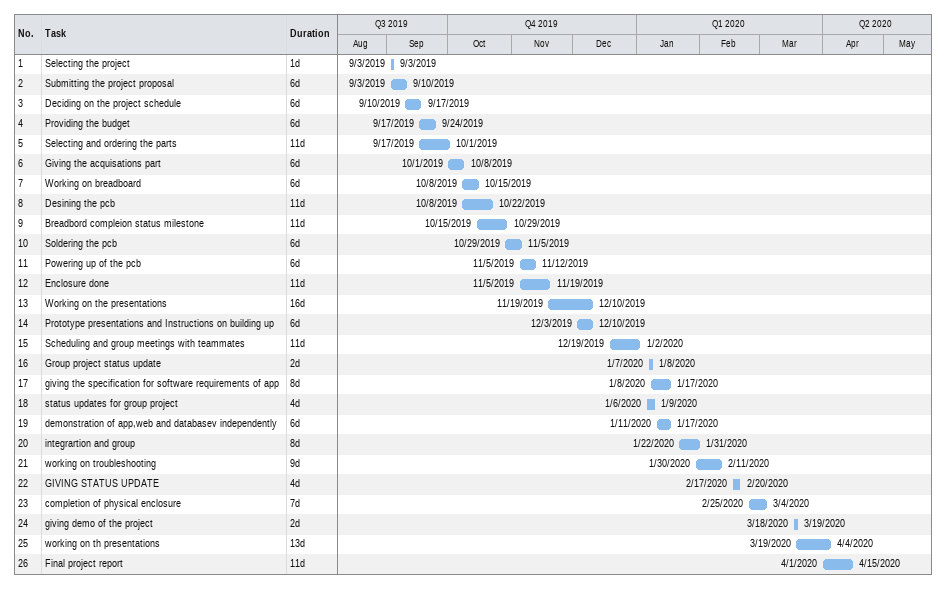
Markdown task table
| ID | Task | Duration | Start | Finish |
|---|---|---|---|---|
| 1 | Selecting the project | 1d | 2019-09-03 | 2019-09-03 |
| 2 | Submitting the project proposal | 6d | 2019-09-03 | 2019-09-10 |
| 3 | Deciding on the project schedule | 6d | 2019-09-10 | 2019-09-17 |
| 4 | Providing the budget | 6d | 2019-09-17 | 2019-09-24 |
| 5 | Selecting and ordering the parts | 11d | 2019-09-17 | 2019-10-01 |
| 6 | Giving the acquisations part | 6d | 2019-10-01 | 2019-10-08 |
| 7 | Working on breadboard | 6d | 2019-10-08 | 2019-10-15 |
| 8 | Desining the pcb | 11d | 2019-10-08 | 2019-10-22 |
| 9 | Breadbord compleion status milestone | 11d | 2019-10-15 | 2019-10-29 |
| 10 | Soldering the pcb | 6d | 2019-10-29 | 2019-11-05 |
| 11 | Powering up of the pcb | 6d | 2019-11-05 | 2019-11-12 |
| 12 | Enclosure done | 11d | 2019-11-05 | 2019-11-19 |
| 13 | Working on the presentations | 16d | 2019-11-19 | 2019-12-10 |
| 14 | Prototype presentations and Instructions on building up | 6d | 2019-12-03 | 2019-12-10 |
| 15 | Scheduling and group meetings with teammates | 11d | 2019-12-19 | 2020-01-02 |
| 16 | Group project status update | 2d | 2020-01-07 | 2020-01-08 |
| 17 | giving the specification for software requirements of app | 8d | 2020-01-08 | 2020-01-17 |
| 18 | status updates for group project | 4d | 2020-01-06 | 2020-01-09 |
| 19 | demonstration of app,web and databasev independently | 6d | 2020-01-11 | 2020-01-17 |
| 20 | integrartion and group | 8d | 2020-01-22 | 2020-01-31 |
| 21 | working on troubleshooting | 9d | 2020-01-30 | 2020-02-11 |
| 22 | GIVING STATUS UPDATE | 4d | 2020-02-17 | 2020-02-20 |
| 23 | completion of physical enclosure | 7d | 2020-02-25 | 2020-03-04 |
| 24 | giving demo of the project | 2d | 2020-03-18 | 2020-03-19 |
| 25 | working on th presentations | 13d | 2020-03-19 | 2020-04-04 |
| 26 | Final project report | 11d | 2020-04-01 | 2020-04-15 |
